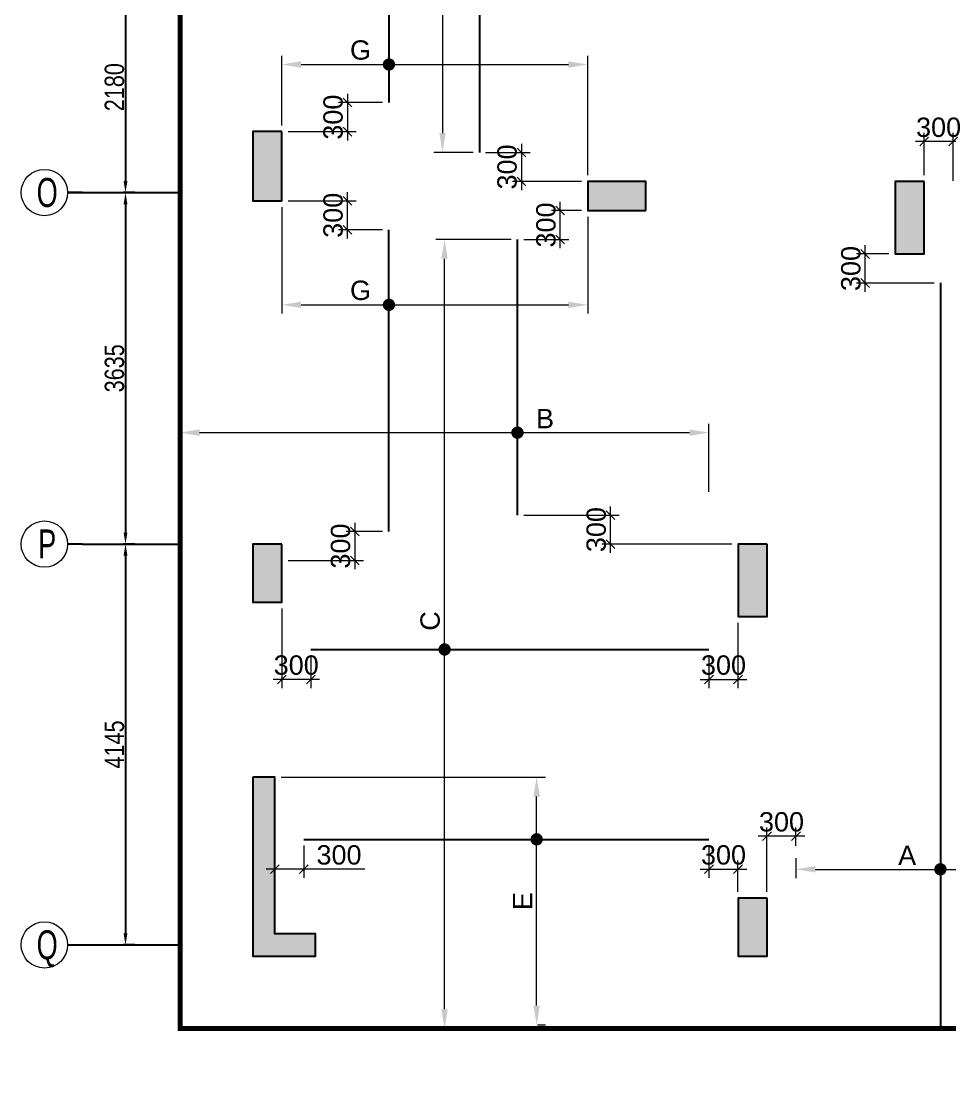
# Model space of a CAD drawing. Header units: millimetres. Extents: x 1123469 to 1752051, y -126924 to 196924.
# Drawn here: x 1561385 to 1570991, y 126439 to 137396 of the extents above; entities that cross this region are included whole.
import ezdxf
from ezdxf.enums import TextEntityAlignment as Align

# ---------------------------------------------------------------- set-up
doc = ezdxf.new("R2010")
doc.units = ezdxf.units.MM
doc.header["$LTSCALE"] = 500
doc.header["$MEASUREMENT"] = 0
doc.header["$PDMODE"] = 34
doc.linetypes.add('CONTINOUS', pattern=[0])
doc.linetypes.add('Site$0$CENTER2', pattern=[1.125, 0.75, -0.125, 0.125, -0.125])
doc.layers.get('Defpoints').update_dxf_attribs({"lineweight": 0})
for name, color, linetype in [('COL. DIM', 3, 'Continuous'), ('GRID', 7, 'Continuous'), ('GRID DIM', 7, 'Continuous'), ('reinf.', 4, 'Continuous'), ('TOWER AREA COLUMN.', 6, 'Continuous')]:
    doc.layers.add(name, color=color, linetype=linetype)
for name, color, linetype, lineweight in [('CUT OUT', 1, 'Continuous', 13), ('dim-M', 1, 'Continuous', 15), ('FOOTING', 1, 'Continuous', 15), ('GRID NO.', 7, 'Continuous', 20), ('TOWER COL HATCH', 253, 'Continuous', 20)]:
    doc.layers.add(name, color=color, linetype=linetype, lineweight=lineweight)
doc.styles.add('3mm', font='arial.ttf')
doc.styles.add('D50', font='arial.ttf', dxfattribs={"width": 0.8})
doc.dimstyles.new('INNER DIM', dxfattribs={"dimtxt": 200, "dimasz": 120, "dimexe": 25, "dimexo": 25, "dimgap": 12, "dimtad": 1, "dimdec": 0, "dimrnd": 5, "dimzin": 0, "dimdsep": 46, "dimtxsty": 'D50', "dimcen": 0.09, "dimdle": 25, "dimclrt": 6, "dimadec": 0, "dimazin": 0, "dimtfac": 1, "dimtdec": 0, "dimtofl": 0, "dimtmove": 1, "dimatfit": 3, "dimfxl": 75, "dimtolj": 1, "dimtzin": 0, "dimarcsym": 0})
doc.dimstyles.new('PARAMVEER', dxfattribs={"dimtxt": 200, "dimasz": 100, "dimexe": 0, "dimexo": 25, "dimgap": 10, "dimtad": 1, "dimdec": 0, "dimrnd": 5, "dimzin": 0, "dimdsep": 46, "dimtxsty": '3mm', "dimblk": 'OBLIQUE', "dimcen": 0.09, "dimdle": 75, "dimclrd": 1, "dimclre": 1, "dimclrt": 3, "dimadec": 0, "dimazin": 0, "dimtfac": 1, "dimtdec": 0, "dimtmove": 1, "dimatfit": 3, "dimfxl": 100, "dimtolj": 1, "dimtzin": 0, "dimlwd": 18, "dimlwe": 5, "dimarcsym": 0})

# ---------------------------------------------------------------- blocks, each defined once
blk = doc.blocks.new('GRID MARK')
at = {"layer": 'GRID NO.', "const_width": 50}
blk.add_lwpolyline([(0, -541), (0, -891)], dxfattribs=at)
at = {"layer": 'GRID NO.'}
blk.add_circle((0, 0), 541, dxfattribs=at)
at = {"layer": 'GRID NO.', "style": 'D50', "width": 0.8}
blk.add_attdef('Y1', text='', height=500, dxfattribs=at).set_placement((-33, -267), align=Align.CENTER)
blk = doc.blocks.new('*D532')
at = {"layer": 'Defpoints', "color": 0, "linetype": 'Continuous', "transparency": 16777216}
for p in [(1562587, 137805), (1562464, 135624), (1562587, 135624)]:
    blk.add_point(p, dxfattribs=at)
at = {"layer": 'GRID DIM', "color": 0, "linetype": 'Continuous', "lineweight": -2, "transparency": 16777216}
for p, q in [((1562562, 137805), (1562439, 137805)), ((1562562, 135624), (1562439, 135624))]:
    blk.add_line(p, q, dxfattribs=at)
at = {"layer": 'GRID DIM', "linetype": 'Continuous', "lineweight": -2, "transparency": 16777216}
blk.add_line((1562464, 137685), (1562464, 135744), dxfattribs=at)
at = {"layer": 'GRID DIM', "linetype": 'Continuous', "transparency": 16777216}
for points in [[(1562444, 137685), (1562484, 137685), (1562464, 137805)], [(1562444, 135744), (1562484, 135744), (1562464, 135624)]]:
    blk.add_solid(points, dxfattribs=at)
at = {"layer": 'GRID DIM', "linetype": 'Continuous', "transparency": 16777216, "insert": (1562350, 136714), "char_height": 200, "attachment_point": 5, "rotation": 90, "style": 'D50'}
blk.add_mtext('\\A1;2180', dxfattribs=at)
blk = doc.blocks.new('*D533')
at = {"layer": 'Defpoints', "color": 0, "linetype": 'Continuous', "transparency": 16777216}
for p in [(1562587, 135624), (1562464, 131989), (1562587, 131989)]:
    blk.add_point(p, dxfattribs=at)
at = {"layer": 'GRID DIM', "color": 0, "linetype": 'Continuous', "lineweight": -2, "transparency": 16777216}
for p, q in [((1562562, 135624), (1562439, 135624)), ((1562562, 131989), (1562439, 131989))]:
    blk.add_line(p, q, dxfattribs=at)
at = {"layer": 'GRID DIM', "linetype": 'Continuous', "lineweight": -2, "transparency": 16777216}
blk.add_line((1562464, 135504), (1562464, 132109), dxfattribs=at)
at = {"layer": 'GRID DIM', "linetype": 'Continuous', "transparency": 16777216}
for points in [[(1562444, 135504), (1562484, 135504), (1562464, 135624)], [(1562444, 132109), (1562484, 132109), (1562464, 131989)]]:
    blk.add_solid(points, dxfattribs=at)
at = {"layer": 'GRID DIM', "linetype": 'Continuous', "transparency": 16777216, "insert": (1562350, 133807), "char_height": 200, "attachment_point": 5, "rotation": 90, "style": 'D50'}
blk.add_mtext('\\A1;3635', dxfattribs=at)
blk = doc.blocks.new('*D534')
at = {"layer": 'Defpoints', "color": 0, "linetype": 'Continuous', "transparency": 16777216}
for p in [(1562587, 131989), (1562464, 127844), (1562587, 127844)]:
    blk.add_point(p, dxfattribs=at)
at = {"layer": 'GRID DIM', "color": 0, "linetype": 'Continuous', "lineweight": -2, "transparency": 16777216}
for p, q in [((1562562, 131989), (1562439, 131989)), ((1562562, 127844), (1562439, 127844))]:
    blk.add_line(p, q, dxfattribs=at)
at = {"layer": 'GRID DIM', "linetype": 'Continuous', "lineweight": -2, "transparency": 16777216}
blk.add_line((1562464, 131869), (1562464, 127964), dxfattribs=at)
at = {"layer": 'GRID DIM', "linetype": 'Continuous', "transparency": 16777216}
for points in [[(1562444, 131869), (1562484, 131869), (1562464, 131989)], [(1562444, 127964), (1562484, 127964), (1562464, 127844)]]:
    blk.add_solid(points, dxfattribs=at)
at = {"layer": 'GRID DIM', "linetype": 'Continuous', "transparency": 16777216, "insert": (1562350, 129917), "char_height": 200, "attachment_point": 5, "rotation": 90, "style": 'D50'}
blk.add_mtext('\\A1;4145', dxfattribs=at)
blk = doc.blocks.new('3tgra')
at = {"layer": 'TOWER COL HATCH'}
h = blk.add_hatch(color=253, dxfattribs=at)
h.dxf.hatch_style = 1
h.paths.add_polyline_path([(1365941, 73232), (1365641, 73232), (1365641, 72517), (1365941, 72517)])
h = blk.add_hatch(color=253, dxfattribs=at)
h.dxf.hatch_style = 1
h.paths.add_polyline_path([(1369706, 72417), (1369706, 72717), (1369106, 72717), (1369106, 72417)])
h = blk.add_hatch(color=253, dxfattribs=at)
h.dxf.hatch_style = 1
h.paths.add_polyline_path([(1372586, 72717), (1372286, 72717), (1372286, 71967), (1372586, 71967)])
h = blk.add_hatch(color=253, dxfattribs=at)
h.dxf.hatch_style = 1
h.paths.add_polyline_path([(1365941, 68967), (1365641, 68967), (1365641, 68367), (1365941, 68367)])
h = blk.add_hatch(color=253, dxfattribs=at)
h.dxf.hatch_style = 1
h.paths.add_polyline_path([(1370961, 68967), (1370661, 68967), (1370661, 68217), (1370961, 68217)])
h = blk.add_hatch(color=253, dxfattribs=at)
h.dxf.hatch_style = 1
h.paths.add_polyline_path([(1365641, 66557), (1365641, 64707), (1366291, 64707), (1366291, 64937), (1365871, 64937), (1365871, 66557)])
h = blk.add_hatch(color=253, dxfattribs=at)
h.dxf.hatch_style = 1
h.paths.add_polyline_path([(1370961, 65307), (1370661, 65307), (1370661, 64707), (1370961, 64707)])
at = {"layer": 'TOWER AREA COLUMN.', "color": 4}
for points in [[(1365941, 73232), (1365641, 73232), (1365641, 72517), (1365941, 72517)], [(1369706, 72417), (1369706, 72717), (1369106, 72717), (1369106, 72417)], [(1372586, 72717), (1372286, 72717), (1372286, 71967), (1372586, 71967)], [(1365941, 68967), (1365641, 68967), (1365641, 68367), (1365941, 68367)], [(1370961, 68967), (1370661, 68967), (1370661, 68217), (1370961, 68217)], [(1370961, 65307), (1370661, 65307), (1370661, 64707), (1370961, 64707)]]:
    blk.add_lwpolyline(points, close=True, dxfattribs=at)
blk.add_lwpolyline([(1365641, 66557), (1365641, 64707), (1366291, 64707), (1366291, 64937), (1365871, 64937), (1365871, 66557), (1365641, 66557)], dxfattribs=at)
blk = doc.blocks.new('*D633')
at = {"layer": 'COL. DIM', "color": 1, "linetype": 'CONTINOUS', "lineweight": 5, "ltscale": 10, "transparency": 16777216}
for p, q in [((1566059, 139499), (1565653, 139499)), ((1566059, 136039), (1565653, 136039))]:
    blk.add_line(p, q, dxfattribs=at)
at = {"layer": 'COL. DIM', "color": 1, "lineweight": 18, "ltscale": 10, "transparency": 16777216}
blk.add_line((1565743, 139299), (1565743, 136239), dxfattribs=at)
at = {"layer": 'COL. DIM', "color": 1, "ltscale": 10, "transparency": 16777216}
for points in [[(1565710, 139299), (1565776, 139299), (1565743, 139499)], [(1565710, 136239), (1565776, 136239), (1565743, 136039)]]:
    blk.add_solid(points, dxfattribs=at)
at = {"layer": 'Defpoints', "color": 0, "ltscale": 10, "transparency": 16777216}
for p in [(1566124, 139499), (1565743, 136039), (1566124, 136039)]:
    blk.add_point(p, dxfattribs=at)
at = {"layer": 'COL. DIM', "color": 3, "ltscale": 10, "transparency": 16777216, "insert": (1565598, 138812), "char_height": 200, "attachment_point": 5, "rotation": 90, "style": '3mm'}
blk.add_mtext('\\A1;B', dxfattribs=at)
blk = doc.blocks.new('_Oblique')
at = {"color": 0, "linetype": 'ByBlock', "lineweight": -2}
blk.add_line((-0.5, -0.5), (0.5, 0.5), dxfattribs=at)
blk = doc.blocks.new('*D635')
at = {"layer": 'COL. DIM', "color": 1, "lineweight": 18, "ltscale": 10, "transparency": 16777216}
blk.add_line((1569490, 128968), (1569010, 128968), dxfattribs=at)
at = {"layer": 'COL. DIM', "color": 1, "linetype": 'CONTINOUS', "lineweight": 5, "ltscale": 10, "transparency": 16777216}
for p, q in [((1569100, 128394), (1569100, 129058)), ((1569400, 128870), (1569400, 129058))]:
    blk.add_line(p, q, dxfattribs=at)
at = {"layer": 'Defpoints', "color": 0, "ltscale": 10, "transparency": 16777216}
for p in [(1569100, 128968), (1569400, 128805), (1569100, 128329)]:
    blk.add_point(p, dxfattribs=at)
at = {"layer": 'COL. DIM', "color": 1, "lineweight": 18, "ltscale": 10, "transparency": 16777216, "xscale": 90, "yscale": 90, "zscale": 90, "rotation": 180}
blk.add_blockref('_Oblique', (1569100, 128968), dxfattribs=at)
at = {"layer": 'COL. DIM', "color": 1, "lineweight": 18, "ltscale": 10, "transparency": 16777216, "xscale": 90, "yscale": 90, "zscale": 90}
blk.add_blockref('_Oblique', (1569400, 128968), dxfattribs=at)
at = {"layer": 'COL. DIM', "color": 3, "ltscale": 10, "transparency": 16777216, "insert": (1569250, 129116), "char_height": 200, "attachment_point": 5, "style": '3mm'}
blk.add_mtext('\\A1;300', dxfattribs=at)
blk = doc.blocks.new('*D637')
at = {"layer": 'COL. DIM', "color": 1, "lineweight": 18, "ltscale": 10, "transparency": 16777216}
blk.add_line((1570115, 134599), (1570115, 135079), dxfattribs=at)
at = {"layer": 'COL. DIM', "color": 1, "linetype": 'CONTINOUS', "lineweight": 5, "ltscale": 10, "transparency": 16777216}
for p, q in [((1570360, 134989), (1570025, 134989)), ((1570829, 134689), (1570025, 134689))]:
    blk.add_line(p, q, dxfattribs=at)
at = {"layer": 'Defpoints', "color": 0, "ltscale": 10, "transparency": 16777216}
for p in [(1570115, 134989), (1570425, 134989), (1570894, 134689)]:
    blk.add_point(p, dxfattribs=at)
at = {"layer": 'COL. DIM', "color": 1, "lineweight": 18, "ltscale": 10, "transparency": 16777216, "xscale": 90, "yscale": 90, "zscale": 90}
for p, rotation in [((1570115, 134989), 90), ((1570115, 134689), 270)]:
    blk.add_blockref('_Oblique', p, dxfattribs=dict(at, rotation=rotation))
at = {"layer": 'COL. DIM', "color": 3, "ltscale": 10, "transparency": 16777216, "insert": (1569968, 134839), "char_height": 200, "attachment_point": 5, "rotation": 90, "style": '3mm'}
blk.add_mtext('\\A1;300', dxfattribs=at)
blk = doc.blocks.new('*D642')
at = {"layer": 'COL. DIM', "color": 1, "linetype": 'CONTINOUS', "lineweight": 5, "ltscale": 10, "transparency": 16777216}
for p, q in [((1570725, 135804), (1570725, 136241)), ((1571025, 135747), (1571025, 136241))]:
    blk.add_line(p, q, dxfattribs=at)
at = {"layer": 'COL. DIM', "color": 1, "lineweight": 18, "ltscale": 10, "transparency": 16777216}
blk.add_line((1571115, 136151), (1570635, 136151), dxfattribs=at)
at = {"layer": 'Defpoints', "color": 0, "ltscale": 10, "transparency": 16777216}
for p in [(1570725, 136151), (1570725, 135739), (1571025, 135682)]:
    blk.add_point(p, dxfattribs=at)
at = {"layer": 'COL. DIM', "color": 1, "lineweight": 18, "ltscale": 10, "transparency": 16777216, "xscale": 90, "yscale": 90, "zscale": 90, "rotation": 180}
blk.add_blockref('_Oblique', (1570725, 136151), dxfattribs=at)
at = {"layer": 'COL. DIM', "color": 1, "lineweight": 18, "ltscale": 10, "transparency": 16777216, "xscale": 90, "yscale": 90, "zscale": 90}
blk.add_blockref('_Oblique', (1571025, 136151), dxfattribs=at)
at = {"layer": 'COL. DIM', "color": 3, "ltscale": 10, "transparency": 16777216, "insert": (1570875, 136298), "char_height": 200, "attachment_point": 5, "style": '3mm'}
blk.add_mtext('\\A1;300', dxfattribs=at)
blk = doc.blocks.new('*D681')
at = {"layer": 'COL. DIM', "color": 1, "linetype": 'CONTINOUS', "lineweight": 5, "ltscale": 10, "transparency": 16777216}
for p, q in [((1569400, 128740), (1569400, 128536)), ((1572035, 128742), (1572035, 128536))]:
    blk.add_line(p, q, dxfattribs=at)
at = {"layer": 'COL. DIM', "color": 1, "lineweight": 18, "ltscale": 10, "transparency": 16777216}
blk.add_line((1569600, 128626), (1571835, 128626), dxfattribs=at)
at = {"layer": 'COL. DIM', "color": 1, "ltscale": 10, "transparency": 16777216}
for points in [[(1569600, 128660), (1569600, 128593), (1569400, 128626)], [(1571835, 128660), (1571835, 128593), (1572035, 128626)]]:
    blk.add_solid(points, dxfattribs=at)
at = {"layer": 'Defpoints', "color": 0, "ltscale": 10, "transparency": 16777216}
for p in [(1569400, 128805), (1572035, 128807), (1572035, 128626)]:
    blk.add_point(p, dxfattribs=at)
at = {"layer": 'COL. DIM', "color": 3, "ltscale": 10, "transparency": 16777216, "insert": (1570550, 128771), "char_height": 200, "width": 21.48, "attachment_point": 5, "style": '3mm'}
blk.add_mtext('\\A1;A', dxfattribs=at)
blk = doc.blocks.new('*D824')
at = {"layer": 'COL. DIM', "color": 1, "linetype": 'CONTINOUS', "lineweight": 5, "ltscale": 10, "transparency": 16777216}
for p, q in [((1564080, 136319), (1564080, 137038)), ((1567245, 135804), (1567245, 137038))]:
    blk.add_line(p, q, dxfattribs=at)
at = {"layer": 'COL. DIM', "color": 1, "lineweight": 18, "ltscale": 10, "transparency": 16777216}
blk.add_line((1564280, 136948), (1567045, 136948), dxfattribs=at)
at = {"layer": 'COL. DIM', "color": 1, "ltscale": 10, "transparency": 16777216}
for points in [[(1564280, 136982), (1564280, 136915), (1564080, 136948)], [(1567045, 136982), (1567045, 136915), (1567245, 136948)]]:
    blk.add_solid(points, dxfattribs=at)
at = {"layer": 'Defpoints', "color": 0, "ltscale": 10, "transparency": 16777216}
for p in [(1567245, 136948), (1564080, 136254), (1567245, 135739)]:
    blk.add_point(p, dxfattribs=at)
at = {"layer": 'COL. DIM', "color": 3, "ltscale": 10, "transparency": 16777216, "insert": (1564895, 137097), "char_height": 200, "width": 21.48, "attachment_point": 5, "style": '3mm'}
blk.add_mtext('\\A1;G', dxfattribs=at)
blk = doc.blocks.new('*D825')
at = {"layer": 'COL. DIM', "color": 1, "lineweight": 18, "ltscale": 10, "transparency": 16777216}
blk.add_line((1564759, 136644), (1564759, 136164), dxfattribs=at)
at = {"layer": 'COL. DIM', "color": 1, "linetype": 'CONTINOUS', "lineweight": 5, "ltscale": 10, "transparency": 16777216}
for p, q in [((1565124, 136554), (1564669, 136554)), ((1564145, 136254), (1564849, 136254))]:
    blk.add_line(p, q, dxfattribs=at)
at = {"layer": 'Defpoints', "color": 0, "ltscale": 10, "transparency": 16777216}
for p in [(1565189, 136554), (1564080, 136254), (1564759, 136254)]:
    blk.add_point(p, dxfattribs=at)
at = {"layer": 'COL. DIM', "color": 1, "lineweight": 18, "ltscale": 10, "transparency": 16777216, "xscale": 90, "yscale": 90, "zscale": 90}
for p, rotation in [((1564759, 136554), 90), ((1564759, 136254), 270)]:
    blk.add_blockref('_Oblique', p, dxfattribs=dict(at, rotation=rotation))
at = {"layer": 'COL. DIM', "color": 3, "ltscale": 10, "transparency": 16777216, "insert": (1564612, 136404), "char_height": 200, "attachment_point": 5, "rotation": 90, "style": '3mm'}
blk.add_mtext('\\A1;300', dxfattribs=at)
blk = doc.blocks.new('*D831')
at = {"layer": 'COL. DIM', "color": 1, "linetype": 'CONTINOUS', "lineweight": 5, "ltscale": 10, "transparency": 16777216}
for p, q in [((1564080, 131324), (1564080, 130500)), ((1564380, 130835), (1564380, 130500))]:
    blk.add_line(p, q, dxfattribs=at)
at = {"layer": 'COL. DIM', "color": 1, "lineweight": 18, "ltscale": 10, "transparency": 16777216}
blk.add_line((1564470, 130590), (1563990, 130590), dxfattribs=at)
at = {"layer": 'Defpoints', "color": 0, "ltscale": 10, "transparency": 16777216}
for p in [(1564080, 131389), (1564380, 130900), (1564080, 130590)]:
    blk.add_point(p, dxfattribs=at)
at = {"layer": 'COL. DIM', "color": 1, "lineweight": 18, "ltscale": 10, "transparency": 16777216, "xscale": 90, "yscale": 90, "zscale": 90, "rotation": 180}
blk.add_blockref('_Oblique', (1564080, 130590), dxfattribs=at)
at = {"layer": 'COL. DIM', "color": 1, "lineweight": 18, "ltscale": 10, "transparency": 16777216, "xscale": 90, "yscale": 90, "zscale": 90}
blk.add_blockref('_Oblique', (1564380, 130590), dxfattribs=at)
at = {"layer": 'COL. DIM', "color": 3, "ltscale": 10, "transparency": 16777216, "insert": (1564230, 130737), "char_height": 200, "attachment_point": 5, "style": '3mm'}
blk.add_mtext('\\A1;300', dxfattribs=at)
blk = doc.blocks.new('*D832')
at = {"layer": 'COL. DIM', "color": 1, "linetype": 'CONTINOUS', "lineweight": 5, "ltscale": 10, "transparency": 16777216}
for p, q in [((1566454, 135139), (1565675, 135139)), ((1565774, 126979), (1565855, 126979))]:
    blk.add_line(p, q, dxfattribs=at)
at = {"layer": 'COL. DIM', "color": 1, "lineweight": 18, "ltscale": 10, "transparency": 16777216}
blk.add_line((1565765, 127179), (1565765, 134939), dxfattribs=at)
at = {"layer": 'COL. DIM', "color": 1, "ltscale": 10, "transparency": 16777216}
for points in [[(1565731, 134939), (1565798, 134939), (1565765, 135139)], [(1565731, 127179), (1565798, 127179), (1565765, 126979)]]:
    blk.add_solid(points, dxfattribs=at)
at = {"layer": 'Defpoints', "color": 0, "ltscale": 10, "transparency": 16777216}
for p in [(1565765, 135139), (1566519, 135139), (1565709, 126979)]:
    blk.add_point(p, dxfattribs=at)
at = {"layer": 'COL. DIM', "color": 3, "ltscale": 10, "transparency": 16777216, "insert": (1565616, 131194), "char_height": 200, "attachment_point": 5, "rotation": 90, "style": '3mm'}
blk.add_mtext('\\A1;C', dxfattribs=at)
blk = doc.blocks.new('*D833')
at = {"layer": 'COL. DIM', "color": 1, "linetype": 'CONTINOUS', "lineweight": 5, "ltscale": 10, "transparency": 16777216}
for p, q in [((1568800, 131174), (1568800, 130500)), ((1568500, 130835), (1568500, 130500))]:
    blk.add_line(p, q, dxfattribs=at)
at = {"layer": 'COL. DIM', "color": 1, "lineweight": 18, "ltscale": 10, "transparency": 16777216}
blk.add_line((1568410, 130590), (1568890, 130590), dxfattribs=at)
at = {"layer": 'Defpoints', "color": 0, "ltscale": 10, "transparency": 16777216}
for p in [(1568800, 131239), (1568500, 130900), (1568800, 130590)]:
    blk.add_point(p, dxfattribs=at)
at = {"layer": 'COL. DIM', "color": 1, "lineweight": 18, "ltscale": 10, "transparency": 16777216, "xscale": 90, "yscale": 90, "zscale": 90, "rotation": 180}
blk.add_blockref('_Oblique', (1568500, 130590), dxfattribs=at)
at = {"layer": 'COL. DIM', "color": 1, "lineweight": 18, "ltscale": 10, "transparency": 16777216, "xscale": 90, "yscale": 90, "zscale": 90}
blk.add_blockref('_Oblique', (1568800, 130590), dxfattribs=at)
at = {"layer": 'COL. DIM', "color": 3, "ltscale": 10, "transparency": 16777216, "insert": (1568650, 130737), "char_height": 200, "attachment_point": 5, "style": '3mm'}
blk.add_mtext('\\A1;300', dxfattribs=at)
blk = doc.blocks.new('*D834')
at = {"layer": 'COL. DIM', "color": 1, "linetype": 'CONTINOUS', "lineweight": 5, "ltscale": 10, "transparency": 16777216}
for p, q in [((1563030, 132529), (1563030, 133232)), ((1568500, 132529), (1568500, 133232))]:
    blk.add_line(p, q, dxfattribs=at)
at = {"layer": 'COL. DIM', "color": 1, "lineweight": 18, "ltscale": 10, "transparency": 16777216}
blk.add_line((1563230, 133142), (1568300, 133142), dxfattribs=at)
at = {"layer": 'COL. DIM', "color": 1, "ltscale": 10, "transparency": 16777216}
for points in [[(1563230, 133175), (1563230, 133108), (1563030, 133142)], [(1568300, 133175), (1568300, 133108), (1568500, 133142)]]:
    blk.add_solid(points, dxfattribs=at)
at = {"layer": 'Defpoints', "color": 0, "ltscale": 10, "transparency": 16777216}
for p in [(1568500, 133142), (1563030, 132464), (1568500, 132464)]:
    blk.add_point(p, dxfattribs=at)
at = {"layer": 'COL. DIM', "color": 3, "ltscale": 10, "transparency": 16777216, "insert": (1566804, 133287), "char_height": 200, "width": 21.48, "attachment_point": 5, "style": '3mm'}
blk.add_mtext('\\A1;B', dxfattribs=at)
blk = doc.blocks.new('*D835')
at = {"layer": 'COL. DIM', "color": 1, "lineweight": 18, "ltscale": 10, "transparency": 16777216}
blk.add_line((1567481, 131899), (1567481, 132379), dxfattribs=at)
at = {"layer": 'COL. DIM', "color": 1, "linetype": 'CONTINOUS', "lineweight": 5, "ltscale": 10, "transparency": 16777216}
for p, q in [((1566584, 132289), (1567571, 132289)), ((1568735, 131989), (1567391, 131989))]:
    blk.add_line(p, q, dxfattribs=at)
at = {"layer": 'Defpoints', "color": 0, "ltscale": 10, "transparency": 16777216}
for p in [(1566519, 132289), (1567481, 132289), (1568800, 131989)]:
    blk.add_point(p, dxfattribs=at)
at = {"layer": 'COL. DIM', "color": 1, "lineweight": 18, "ltscale": 10, "transparency": 16777216, "xscale": 90, "yscale": 90, "zscale": 90}
for p, rotation in [((1567481, 132289), 90), ((1567481, 131989), 270)]:
    blk.add_blockref('_Oblique', p, dxfattribs=dict(at, rotation=rotation))
at = {"layer": 'COL. DIM', "color": 3, "ltscale": 10, "transparency": 16777216, "insert": (1567334, 132139), "char_height": 200, "attachment_point": 5, "rotation": 90, "style": '3mm'}
blk.add_mtext('\\A1;300', dxfattribs=at)
blk = doc.blocks.new('*D836')
at = {"layer": 'COL. DIM', "color": 1, "linetype": 'CONTINOUS', "lineweight": 5, "ltscale": 10, "transparency": 16777216}
for p, q in [((1564080, 135474), (1564080, 134373)), ((1567245, 135374), (1567245, 134373))]:
    blk.add_line(p, q, dxfattribs=at)
at = {"layer": 'COL. DIM', "color": 1, "lineweight": 18, "ltscale": 10, "transparency": 16777216}
blk.add_line((1564280, 134463), (1567045, 134463), dxfattribs=at)
at = {"layer": 'COL. DIM', "color": 1, "ltscale": 10, "transparency": 16777216}
for points in [[(1564280, 134496), (1564280, 134430), (1564080, 134463)], [(1567045, 134496), (1567045, 134430), (1567245, 134463)]]:
    blk.add_solid(points, dxfattribs=at)
at = {"layer": 'Defpoints', "color": 0, "ltscale": 10, "transparency": 16777216}
for p in [(1564080, 135539), (1567245, 135439), (1567245, 134463)]:
    blk.add_point(p, dxfattribs=at)
at = {"layer": 'COL. DIM', "color": 3, "ltscale": 10, "transparency": 16777216, "insert": (1564895, 134612), "char_height": 200, "width": 21.48, "attachment_point": 5, "style": '3mm'}
blk.add_mtext('\\A1;G', dxfattribs=at)
blk = doc.blocks.new('*D837')
at = {"layer": 'COL. DIM', "color": 1, "linetype": 'CONTINOUS', "lineweight": 5, "ltscale": 10, "transparency": 16777216}
for p, q in [((1564145, 135539), (1564849, 135539)), ((1565124, 135239), (1564669, 135239))]:
    blk.add_line(p, q, dxfattribs=at)
at = {"layer": 'COL. DIM', "color": 1, "lineweight": 18, "ltscale": 10, "transparency": 16777216}
blk.add_line((1564759, 135149), (1564759, 135629), dxfattribs=at)
at = {"layer": 'Defpoints', "color": 0, "ltscale": 10, "transparency": 16777216}
for p in [(1564080, 135539), (1564759, 135539), (1565189, 135239)]:
    blk.add_point(p, dxfattribs=at)
at = {"layer": 'COL. DIM', "color": 1, "lineweight": 18, "ltscale": 10, "transparency": 16777216, "xscale": 90, "yscale": 90, "zscale": 90}
for p, rotation in [((1564759, 135539), 90), ((1564759, 135239), 270)]:
    blk.add_blockref('_Oblique', p, dxfattribs=dict(at, rotation=rotation))
at = {"layer": 'COL. DIM', "color": 3, "ltscale": 10, "transparency": 16777216, "insert": (1564612, 135389), "char_height": 200, "attachment_point": 5, "rotation": 90, "style": '3mm'}
blk.add_mtext('\\A1;300', dxfattribs=at)
blk = doc.blocks.new('*D838')
at = {"layer": 'COL. DIM', "color": 1, "lineweight": 18, "ltscale": 10, "transparency": 16777216}
blk.add_line((1564836, 132209), (1564836, 131729), dxfattribs=at)
at = {"layer": 'COL. DIM', "color": 1, "linetype": 'CONTINOUS', "lineweight": 5, "ltscale": 10, "transparency": 16777216}
for p, q in [((1565124, 132119), (1564746, 132119)), ((1564145, 131819), (1564926, 131819))]:
    blk.add_line(p, q, dxfattribs=at)
at = {"layer": 'Defpoints', "color": 0, "ltscale": 10, "transparency": 16777216}
for p in [(1565189, 132119), (1564080, 131819), (1564836, 131819)]:
    blk.add_point(p, dxfattribs=at)
at = {"layer": 'COL. DIM', "color": 1, "lineweight": 18, "ltscale": 10, "transparency": 16777216, "xscale": 90, "yscale": 90, "zscale": 90}
for p, rotation in [((1564836, 132119), 90), ((1564836, 131819), 270)]:
    blk.add_blockref('_Oblique', p, dxfattribs=dict(at, rotation=rotation))
at = {"layer": 'COL. DIM', "color": 3, "ltscale": 10, "transparency": 16777216, "insert": (1564689, 131969), "char_height": 200, "attachment_point": 5, "rotation": 90, "style": '3mm'}
blk.add_mtext('\\A1;300', dxfattribs=at)
blk = doc.blocks.new('*D839')
at = {"layer": 'COL. DIM', "color": 1, "linetype": 'CONTINOUS', "lineweight": 5, "ltscale": 10, "transparency": 16777216}
for p, q in [((1567180, 135439), (1566871, 135439)), ((1566584, 135139), (1567051, 135139))]:
    blk.add_line(p, q, dxfattribs=at)
at = {"layer": 'COL. DIM', "color": 1, "lineweight": 18, "ltscale": 10, "transparency": 16777216}
blk.add_line((1566961, 135049), (1566961, 135529), dxfattribs=at)
at = {"layer": 'Defpoints', "color": 0, "ltscale": 10, "transparency": 16777216}
for p in [(1566961, 135439), (1567245, 135439), (1566519, 135139)]:
    blk.add_point(p, dxfattribs=at)
at = {"layer": 'COL. DIM', "color": 1, "lineweight": 18, "ltscale": 10, "transparency": 16777216, "xscale": 90, "yscale": 90, "zscale": 90}
for p, rotation in [((1566961, 135439), 90), ((1566961, 135139), 270)]:
    blk.add_blockref('_Oblique', p, dxfattribs=dict(at, rotation=rotation))
at = {"layer": 'COL. DIM', "color": 3, "ltscale": 10, "transparency": 16777216, "insert": (1566814, 135289), "char_height": 200, "attachment_point": 5, "rotation": 90, "style": '3mm'}
blk.add_mtext('\\A1;300', dxfattribs=at)
blk = doc.blocks.new('*D841')
at = {"layer": 'COL. DIM', "color": 1, "lineweight": 18, "ltscale": 10, "transparency": 16777216}
blk.add_line((1566559, 136129), (1566559, 135649), dxfattribs=at)
at = {"layer": 'COL. DIM', "color": 1, "linetype": 'CONTINOUS', "lineweight": 5, "ltscale": 10, "transparency": 16777216}
for p, q in [((1566189, 136039), (1566649, 136039)), ((1567180, 135739), (1566469, 135739))]:
    blk.add_line(p, q, dxfattribs=at)
at = {"layer": 'Defpoints', "color": 0, "ltscale": 10, "transparency": 16777216}
for p in [(1566124, 136039), (1566559, 135739), (1567245, 135739)]:
    blk.add_point(p, dxfattribs=at)
at = {"layer": 'COL. DIM', "color": 1, "lineweight": 18, "ltscale": 10, "transparency": 16777216, "xscale": 90, "yscale": 90, "zscale": 90}
for p, rotation in [((1566559, 136039), 90), ((1566559, 135739), 270)]:
    blk.add_blockref('_Oblique', p, dxfattribs=dict(at, rotation=rotation))
at = {"layer": 'COL. DIM', "color": 3, "ltscale": 10, "transparency": 16777216, "insert": (1566412, 135889), "char_height": 200, "attachment_point": 5, "rotation": 90, "style": '3mm'}
blk.add_mtext('\\A1;300', dxfattribs=at)
blk = doc.blocks.new('*D1892')
at = {"layer": 'COL. DIM', "color": 1, "linetype": 'CONTINOUS', "lineweight": 5, "ltscale": 10, "transparency": 16777216}
for p, q in [((1564010, 128871), (1564010, 128537)), ((1564310, 128871), (1564310, 128537))]:
    blk.add_line(p, q, dxfattribs=at)
at = {"layer": 'COL. DIM', "color": 1, "lineweight": 18, "ltscale": 10, "transparency": 16777216}
for p, q in [((1564400, 128627), (1563920, 128627)), ((1564939, 128627), (1564310, 128627))]:
    blk.add_line(p, q, dxfattribs=at)
at = {"layer": 'Defpoints', "color": 0, "ltscale": 10, "transparency": 16777216}
for p in [(1564010, 128936), (1564310, 128936), (1564010, 128627)]:
    blk.add_point(p, dxfattribs=at)
at = {"layer": 'COL. DIM', "color": 1, "lineweight": 18, "ltscale": 10, "transparency": 16777216, "xscale": 90, "yscale": 90, "zscale": 90, "rotation": 180}
blk.add_blockref('_Oblique', (1564010, 128627), dxfattribs=at)
at = {"layer": 'COL. DIM', "color": 1, "lineweight": 18, "ltscale": 10, "transparency": 16777216, "xscale": 90, "yscale": 90, "zscale": 90}
blk.add_blockref('_Oblique', (1564310, 128627), dxfattribs=at)
at = {"layer": 'COL. DIM', "color": 3, "ltscale": 10, "transparency": 16777216, "insert": (1564673, 128774), "char_height": 200, "attachment_point": 5, "style": '3mm'}
blk.add_mtext('\\A1;300', dxfattribs=at)
blk = doc.blocks.new('*D1893')
at = {"layer": 'COL. DIM', "color": 1, "linetype": 'CONTINOUS', "lineweight": 5, "ltscale": 10, "transparency": 16777216}
for p, q in [((1568500, 128871), (1568500, 128537)), ((1568800, 128394), (1568800, 128717))]:
    blk.add_line(p, q, dxfattribs=at)
at = {"layer": 'COL. DIM', "color": 1, "lineweight": 18, "ltscale": 10, "transparency": 16777216}
blk.add_line((1568410, 128627), (1568890, 128627), dxfattribs=at)
at = {"layer": 'Defpoints', "color": 0, "ltscale": 10, "transparency": 16777216}
for p in [(1568500, 128936), (1568800, 128627), (1568800, 128329)]:
    blk.add_point(p, dxfattribs=at)
at = {"layer": 'COL. DIM', "color": 1, "lineweight": 18, "ltscale": 10, "transparency": 16777216, "xscale": 90, "yscale": 90, "zscale": 90, "rotation": 180}
blk.add_blockref('_Oblique', (1568500, 128627), dxfattribs=at)
at = {"layer": 'COL. DIM', "color": 1, "lineweight": 18, "ltscale": 10, "transparency": 16777216, "xscale": 90, "yscale": 90, "zscale": 90}
blk.add_blockref('_Oblique', (1568800, 128627), dxfattribs=at)
at = {"layer": 'COL. DIM', "color": 3, "ltscale": 10, "transparency": 16777216, "insert": (1568650, 128774), "char_height": 200, "attachment_point": 5, "style": '3mm'}
blk.add_mtext('\\A1;300', dxfattribs=at)
blk = doc.blocks.new('*D1894')
at = {"layer": 'COL. DIM', "color": 1, "linetype": 'CONTINOUS', "lineweight": 5, "ltscale": 10, "transparency": 16777216}
for p, q in [((1564075, 129579), (1566807, 129579)), ((1566726, 127017), (1566807, 127017))]:
    blk.add_line(p, q, dxfattribs=at)
at = {"layer": 'COL. DIM', "color": 1, "lineweight": 18, "ltscale": 10, "transparency": 16777216}
blk.add_line((1566717, 127217), (1566717, 129379), dxfattribs=at)
at = {"layer": 'COL. DIM', "color": 1, "ltscale": 10, "transparency": 16777216}
for points in [[(1566684, 129379), (1566751, 129379), (1566717, 129579)], [(1566684, 127217), (1566751, 127217), (1566717, 127017)]]:
    blk.add_solid(points, dxfattribs=at)
at = {"layer": 'Defpoints', "color": 0, "ltscale": 10, "transparency": 16777216}
for p in [(1564010, 129579), (1566717, 129579), (1566661, 127017)]:
    blk.add_point(p, dxfattribs=at)
at = {"layer": 'COL. DIM', "color": 3, "ltscale": 10, "transparency": 16777216, "insert": (1566572, 128298), "char_height": 200, "attachment_point": 5, "rotation": 90, "style": '3mm'}
blk.add_mtext('\\A1;E', dxfattribs=at)

msp = doc.modelspace()

# ---------------------------------------------------------------- linework, layer by layer
at = {"layer": 'dim-M', "color": 4, "ltscale": 10, "const_width": 63.8}
for points in [[(1565157.1, 136948.4, 1), (1565220.8, 136948.4, 1)], [(1565157.1, 134463.2, -1), (1565220.8, 134463.2, -1)], [(1566486.8, 133141.8, -1), (1566550.6, 133141.8, -1)], [(1565732.8, 130899.5, -1), (1565796.6, 130899.5, -1)], [(1566685.4, 128936, -1), (1566749.1, 128936, -1)], [(1570862, 128626.4, 1), (1570925.7, 128626.4, 1)]]:
    msp.add_lwpolyline(points, format="xyb", close=True, dxfattribs=at)
at = {"layer": 'FOOTING', "color": 3, "ltscale": 10, "const_width": 50}
msp.add_lwpolyline([(1615100, 139394.2), (1588920, 139394.2), (1588920, 126979.3), (1580365, 126979.3), (1580365, 126464.3), (1571585, 126464.3), (1571585, 126979.3), (1563030, 126979.3), (1563030, 148629.4), (1574119.9, 148629.4), (1574119.9, 158914.1), (1582994.9, 158914.1), (1582994.9, 157414.1), (1586944.9, 157414.1), (1586944.9, 156599.2), (1588640, 156599.2), (1588640, 155194.2), (1615380, 155194.2)], dxfattribs=at)
at = {"layer": 'GRID', "color": 16, "linetype": 'Site$0$CENTER2', "ltscale": 3}
for points in [[(1562020.2, 135624.3), (1563030, 135624.3)], [(1562020.2, 131989.3), (1563030, 131989.3)], [(1562020.2, 127844.3), (1563030, 127844.3)]]:
    msp.add_lwpolyline(points, dxfattribs=at)
at = {"layer": 'reinf.', "color": 4, "ltscale": 10}
for p, q in [((1566124.3, 139499.4), (1566124.3, 136039.3)), ((1565188.9, 139054.4), (1565188.9, 136554.3)), ((1565188.9, 132119.1), (1565188.9, 135239.3)), ((1566518.7, 132289.3), (1566518.7, 135139.3)), ((1570893.9, 134689.3), (1570893.9, 126979.3))]:
    msp.add_line(p, q, dxfattribs=at)
at = {"layer": 'reinf.', "color": 4, "ltscale": 1.4}
for p, q in [((1564380, 130899.5), (1568500, 130899.5)), ((1564310, 128936), (1568499.9, 128936))]:
    msp.add_line(p, q, dxfattribs=at)

# ---------------------------------------------------------------- block references
at = {"layer": 'CUT OUT', "color": 4}
msp.add_blockref('3tgra', (198139.3, 63022.5), dxfattribs=at)
at = {"layer": 'GRID NO.'}
ref = msp.add_blockref('GRID MARK', (1561624.9, 135624.3), dxfattribs=dict(at, xscale=0.443520000003279, yscale=0.443520000003279, zscale=0.443520000003279, rotation=90))
ref.add_attrib('Y1', 'O', dxfattribs={"height": 300, "style": 'D50', "width": 0.669886}).set_placement((1561653.9, 135625.3), align=Align.MIDDLE_CENTER)
ref = msp.add_blockref('GRID MARK', (1561624.9, 131989.3), dxfattribs=dict(at, xscale=0.443520000003279, yscale=0.443520000003279, zscale=0.443520000003279, rotation=90))
ref.add_attrib('Y1', 'P', dxfattribs={"height": 300, "style": 'D50', "width": 0.669886}).set_placement((1561653.9, 131990.3), align=Align.MIDDLE_CENTER)
ref = msp.add_blockref('GRID MARK', (1561624.9, 127844.3), dxfattribs=dict(at, xscale=0.443520000003279, yscale=0.443520000003279, zscale=0.443520000003279, rotation=90))
ref.add_attrib('Y1', 'Q', dxfattribs={"height": 300, "style": 'D50', "width": 0.669886}).set_placement((1561653.9, 127845.3), align=Align.MIDDLE_CENTER)

# ---------------------------------------------------------------- dimensions: what is measured, and where the dimension line sits
at = {"layer": 'COL. DIM', "color": 6, "ltscale": 10}
for base, p1, p2, angle, text, picture, middle in [((1565742.8, 136039.3), (1566124.3, 139499.4), (1566124.3, 136039.3), 90, 'B', '*D633', (1565742.8, 138812.1)), ((1565764.7, 135139.3), (1565708.7, 126979.3), (1566518.7, 135139.3), 270, 'C', '*D832', (1565764.7, 131194.3)), ((1566717.3, 129579.3), (1566661.3, 127017), (1564010, 129579.3), 270, 'E', '*D1894', (1566717.3, 128298.1))]:
    dim = msp.add_linear_dim(base=base, p1=p1, p2=p2, angle=angle, text=text, dimstyle='PARAMVEER', override={"dimasz": 200, "dimexe": 90, "dimexo": 65, "dimgap": 45, "dimpost": '\\X', "dimsah": 1, "dimdle": 90, "dimfxl": 0.18, "dimarcsym": 1}, dxfattribs=at)
    dim.commit()
    dim.dimension.update_dxf_attribs({"geometry": picture, "text_midpoint": middle, "dimtype": 160})
for base, p1, p2, text, picture, middle in [((1567245, 136948.4), (1564080, 136254.3), (1567245, 135739.3), 'G', '*D824', (1564895, 136948.4)), ((1567245, 134463.2), (1564080, 135539.3), (1567245, 135439.3), 'G', '*D836', (1564895, 134463.2)), ((1568500, 133141.8), (1563030, 132463.9), (1568500, 132463.9), 'B', '*D834', (1566803.9, 133141.8)), ((1572035, 128626.4), (1569400, 128804.7), (1572035, 128807.2), 'A', '*D681', (1570549.6, 128626.4))]:
    dim = msp.add_linear_dim(base=base, p1=p1, p2=p2, text=text, dimstyle='PARAMVEER', override={"dimasz": 200, "dimexe": 90, "dimexo": 65, "dimgap": 45, "dimpost": '\\X', "dimsah": 1, "dimdle": 90, "dimfxl": 0.18, "dimarcsym": 1}, dxfattribs=at)
    dim.commit()
    dim.dimension.update_dxf_attribs({"geometry": picture, "text_midpoint": middle, "dimtype": 160})
for base, p1, p2, angle, picture, middle in [((1564758.9, 136254.3), (1565188.9, 136554.3), (1564080, 136254.3), 90, '*D825', (1564758.9, 136404.3)), ((1570724.9, 136151.2), (1571024.9, 135681.6), (1570724.9, 135739.3), 180, '*D642', (1570874.9, 136151.2)), ((1566558.8, 135739.3), (1566124.3, 136039.3), (1567245, 135739.3), 90, '*D841', (1566558.8, 135889.3)), ((1564758.9, 135539.3), (1565188.9, 135239.3), (1564080, 135539.3), 270, '*D837', (1564758.9, 135389.3)), ((1566960.8, 135439.3), (1566518.7, 135139.3), (1567245, 135439.3), 270, '*D839', (1566960.8, 135289.3)), ((1570115.3, 134989.3), (1570893.9, 134689.3), (1570424.9, 134989.3), 270, '*D637', (1570115.3, 134839.3)), ((1567480.8, 132289.3), (1568800, 131989.3), (1566518.7, 132289.3), 270, '*D835', (1567480.8, 132139.3)), ((1564835.9, 131819.1), (1565188.9, 132119.1), (1564080, 131819.1), 90, '*D838', (1564835.9, 131969.1)), ((1564080, 130590.3), (1564380, 130899.5), (1564080, 131389.3), 180, '*D831', (1564230, 130590.3)), ((1569100, 128968.3), (1569400, 128804.7), (1569100, 128329.3), 180, '*D635', (1569250, 128968.3)), ((1564010, 128626.7), (1564310, 128936), (1564010, 128936), 180, '*D1892', (1564673.2, 128550.7))]:
    dim = msp.add_linear_dim(base=base, p1=p1, p2=p2, angle=angle, dimstyle='PARAMVEER', override={"dimasz": 90, "dimexe": 90, "dimexo": 65, "dimgap": 45, "dimpost": '\\X', "dimdle": 90, "dimfxl": 0.18, "dimarcsym": 1}, dxfattribs=at)
    dim.commit()
    dim.dimension.update_dxf_attribs({"geometry": picture, "text_midpoint": middle, "dimtype": 160})
for base, p1, p2, picture, middle in [((1568800, 130590.3), (1568500, 130899.5), (1568800, 131239.3), '*D833', (1568650, 130590.3)), ((1568799.9, 128626.7), (1568499.9, 128936), (1568799.9, 128329.3), '*D1893', (1568649.9, 128626.7))]:
    dim = msp.add_linear_dim(base=base, p1=p1, p2=p2, dimstyle='PARAMVEER', override={"dimasz": 90, "dimexe": 90, "dimexo": 65, "dimgap": 45, "dimpost": '\\X', "dimdle": 90, "dimfxl": 0.18, "dimarcsym": 1}, dxfattribs=at)
    dim.commit()
    dim.dimension.update_dxf_attribs({"geometry": picture, "text_midpoint": middle, "dimtype": 160})
at = {"layer": 'GRID DIM', "color": 0, "linetype": 'Continuous'}
for base, p1, p2, picture, middle in [((1562464.3, 135624.3), (1562586.6, 137804.5), (1562586.6, 135624.3), '*D532', (1562350.2, 136714.4)), ((1562464.3, 131989.3), (1562586.6, 135624.3), (1562586.6, 131989.3), '*D533', (1562350.2, 133806.8)), ((1562464.3, 127844.3), (1562586.6, 131989.3), (1562586.6, 127844.3), '*D534', (1562350.2, 129916.8))]:
    dim = msp.add_linear_dim(base=base, p1=p1, p2=p2, angle=90, dimstyle='INNER DIM', override={"dimclrd": 256, "dimclrt": 256}, dxfattribs=at)
    dim.commit()
    dim.dimension.update_dxf_attribs({"geometry": picture, "text_midpoint": middle})

doc.saveas('drawing.dxf')
